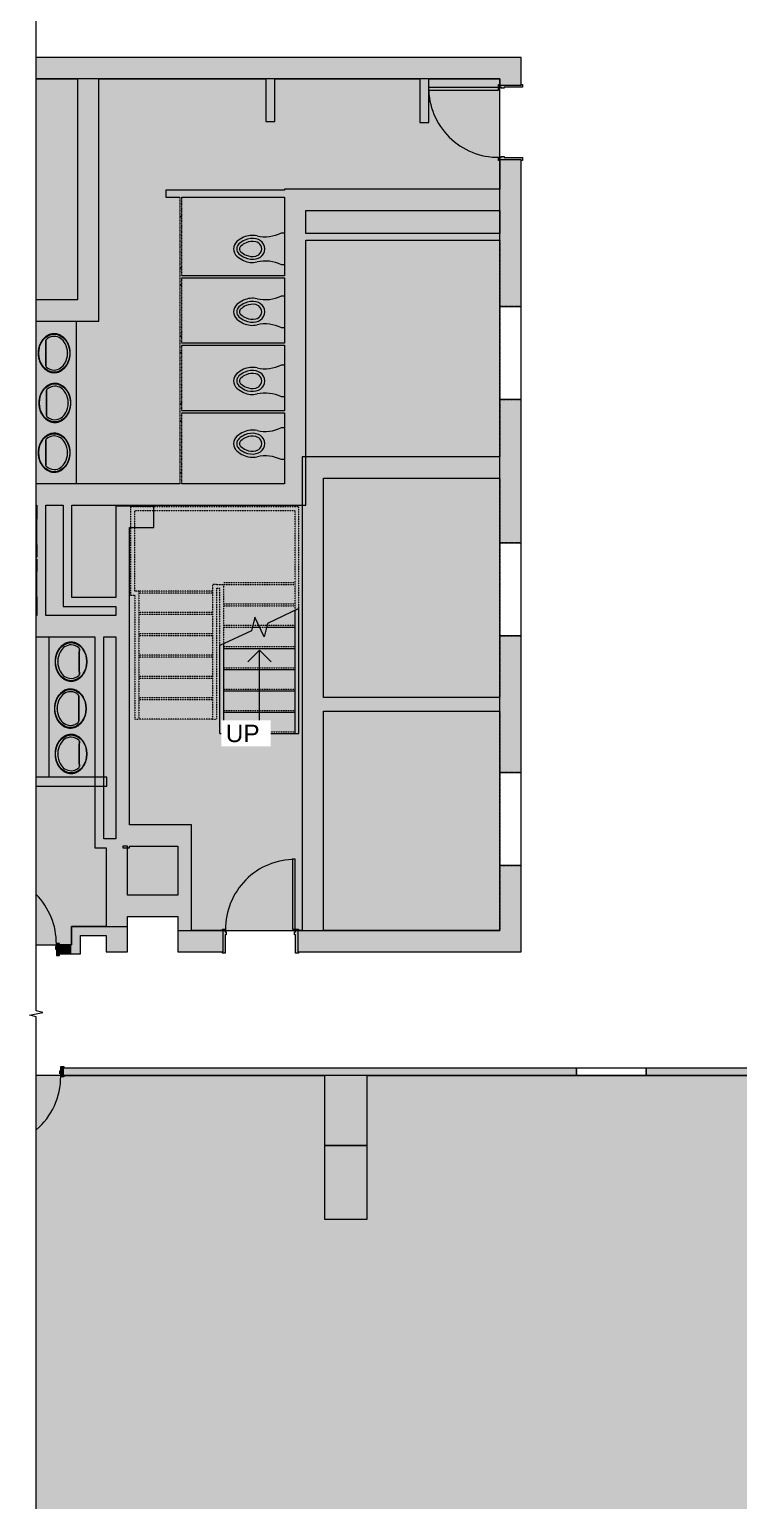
# Model space of a CAD drawing. Header units: inches. Extents: x 628 to 2949, y -226 to 2134.
# Drawn here: x 1466 to 1832, y 683 to 1442 of the extents above; entities that cross this region are included whole.
import ezdxf

# ---------------------------------------------------------------- set-up
doc = ezdxf.new("R2010")
doc.units = ezdxf.units.IN
doc.header["$MEASUREMENT"] = 0
doc.linetypes.add('Demolished', pattern=[0.1875, 0.125, -0.0625])
doc.linetypes.add('Overhead 1_16_', pattern=[0.101562, 0.0625, -0.039062])
for name, color, linetype, lineweight in [('A-COLS', 52, 'Continuous', 13), ('A-DETL-GENF', 92, 'Continuous', 9), ('A-DETL-MEDM', 33, 'Continuous', 20), ('A-DETL-THIN', 151, 'Continuous', 9), ('A-DOOR', 31, 'Continuous', 13), ('A-WALL', 113, 'Continuous', 13), ('A-WALL-PATT', 111, 'Continuous', 13), ('I-WALL', 2, 'Continuous', 13), ('P-SANR-FIXT', 6, 'Demolished', 9), ('Q-CASE', 31, 'Demolished', 9), ('S-STRS', 31, 'Continuous', 13), ('S-STRS-ANNO', 31, 'Continuous', 9), ('S-STRS-IDEN', 31, 'Continuous', 9), ('S-STRS-MBND', 31, 'Continuous', 13)]:
    doc.layers.add(name, color=color, linetype=linetype, lineweight=lineweight)
doc.styles.add('Arial', font='arial.ttf', dxfattribs={"height": 9})

# ---------------------------------------------------------------- blocks, each defined once
blk = doc.blocks.new('Door - Single - Full Lite-7186205-Level XX  DEMOLITION')
at = {"layer": 'A-DOOR'}
blk.add_hatch(color=10, dxfattribs=at).paths.add_polyline_path([(23.24, -2.71), (23.62, -2.71), (23.62, -1.96), (23.24, -1.96), (23.24, 1.79), (23.62, 1.79), (23.62, 2.54), (22.12, 2.54), (22.12, 0.29), (21.62, 0.29), (21.62, -1.21), (22.12, -1.21), (22.12, -2.71)], flags=0)
at = {"layer": 'A-DOOR', "color": 8, "lineweight": 20}
for p, q in [((21.62, 0.29), (22.12, 0.29)), ((21.62, -1.21), (21.62, 0.29)), ((22.12, 2.54), (23.62, 2.54)), ((22.12, 0.29), (22.12, 2.54)), ((23.62, 2.54), (23.62, 1.79)), ((22.12, -1.21), (21.62, -1.21)), ((22.12, -2.71), (22.12, -1.21)), ((23.62, -2.71), (22.12, -2.71)), ((23.62, -1.96), (23.62, -2.71))]:
    blk.add_line(p, q, dxfattribs=at)
at = {"layer": 'A-DOOR', "lineweight": 9}
blk.add_arc((-14.01, -2.71), 36, 310.45891, 0.5, dxfattribs=at)
blk = doc.blocks.new('Door - Single - Solid Door-7174106-Level XX  DEMOLITION')
at = {"layer": 'A-DOOR'}
h = blk.add_hatch(color=10, dxfattribs=at)
h.paths.add_polyline_path([(-15.63, -6.34), (-14.13, -6.34), (-14.13, -4.84), (-13.63, -4.84), (-13.63, -3.34), (-14.13, -3.34), (-14.13, 6.16), (-15.63, 6.16), (-15.63, 5.41), (-15.26, 5.41), (-15.26, -5.59), (-15.63, -5.59)], flags=0)
h.paths.add_polyline_path([(21.62, -4.51), (21.62, -4.84), (22.12, -4.84), (22.12, -6.34), (23.62, -6.34), (23.62, -5.59), (23.24, -5.59), (23.24, 5.41), (23.62, 5.41), (23.62, 6.16), (22.12, 6.16), (22.12, -3.34), (21.62, -3.34)], flags=0)
at = {"layer": 'A-DOOR', "color": 8, "lineweight": 20}
for p, q in [((-15.63, 6.16), (-14.13, 6.16)), ((-15.63, 5.41), (-15.63, 6.16)), ((-14.13, 6.16), (-14.13, -3.34)), ((22.12, 6.16), (23.62, 6.16)), ((22.12, -3.34), (22.12, 6.16)), ((23.62, 6.16), (23.62, 5.41)), ((-15.63, -6.34), (-15.63, -5.59)), ((-14.13, -6.34), (-15.63, -6.34)), ((-14.13, -3.34), (-13.63, -3.34)), ((-14.13, -4.84), (-14.13, -6.34)), ((-13.63, -4.84), (-14.13, -4.84)), ((-12.63, -6.34), (-14.01, -6.34)), ((-14.01, -6.34), (-14.01, -42.34)), ((-13.63, -3.34), (-13.63, -4.84)), ((-12.63, -42.34), (-12.63, -6.34)), ((21.62, -3.34), (22.12, -3.34)), ((21.62, -4.84), (21.62, -3.34)), ((22.12, -4.84), (21.62, -4.84)), ((22.12, -6.34), (22.12, -4.84)), ((23.62, -6.34), (22.12, -6.34)), ((23.62, -5.59), (23.62, -6.34)), ((-14.01, -42.34), (-12.63, -42.34))]:
    blk.add_line(p, q, dxfattribs=at)
at = {"layer": 'A-DOOR', "lineweight": 9}
blk.add_arc((-14.01, -6.34), 36, 270, 0.5, dxfattribs=at)
blk = doc.blocks.new('Door - Single - Solid Door-7174108-Level XX  DEMOLITION')
at = {"layer": 'A-DOOR'}
blk.add_hatch(color=10, dxfattribs=at).paths.add_polyline_path([(22.12, -2.97), (23.62, -2.97), (23.62, -2.22), (23.24, -2.22), (23.24, 2.4), (23.62, 2.4), (23.62, 3.15), (22.12, 3.15), (22.12, 1.65), (21.62, 1.65), (21.62, 0.15), (22.12, 0.15), (22.12, -2.22)], flags=0)
at = {"layer": 'A-DOOR', "color": 8, "lineweight": 20}
for p, q in [((22.12, 1.65), (21.62, 1.65)), ((21.62, 1.65), (21.62, 0.15)), ((21.62, 0.15), (22.12, 0.15)), ((23.62, 3.15), (22.12, 3.15)), ((22.12, 3.15), (22.12, 1.65)), ((22.12, 0.15), (22.12, -2.97)), ((23.62, 2.4), (23.62, 3.15)), ((22.12, -2.97), (23.62, -2.97)), ((23.62, -2.97), (23.62, -2.22))]:
    blk.add_line(p, q, dxfattribs=at)
at = {"layer": 'A-DOOR', "lineweight": 9}
blk.add_arc((-14.01, 3.15), 36, 359.5, 44.75, dxfattribs=at)
blk = doc.blocks.new('P-Toilet-Wall-3D - Wall Mount-7590930-Level XX  DEMOLITION')
at = {"layer": 'P-SANR-FIXT', "linetype": 'Continuous'}
for p, q in [((1210.18, 1236.92), (1211.81, 1236.92)), ((1211.81, 1236.92), (1211.81, 1229.92)), ((1211.81, 1229.92), (1211.87, 1229.92)), ((1211.87, 1227.42), (1211.81, 1227.42)), ((1211.81, 1227.42), (1211.81, 1220.42)), ((1211.81, 1220.42), (1210.18, 1220.42))]:
    blk.add_line(p, q, dxfattribs=at)
for centre, radius, start, end in [((1190.56, 1228.67), 5.03, 131.29596, 228.70404), ((1190.56, 1228.67), 3.4, 131.29596, 228.70404), ((1196.55, 1221.86), 14.09, 114.70404, 131.29596), ((1196.55, 1221.86), 12.47, 114.70404, 131.29596), ((1190.56, 1228.67), 1.93, 131.29596, 228.70404), ((1196.55, 1221.86), 11, 114.70404, 131.29596), ((1195.22, 1224.73), 10.93, 77.29596, 114.70404), ((1195.22, 1224.73), 9.3, 77.29596, 114.70404), ((1195.22, 1224.73), 7.83, 77.29596, 114.70404), ((1196.01, 1228.24), 4.24, 30.70404, 77.29596), ((1196.01, 1228.24), 5.71, 30.70404, 77.29596), ((1201.77, 1253.77), 18.83, 257.29596, 296.53851), ((1196.74, 1228.67), 3.4, 329.29596, 30.70404), ((1196.74, 1228.67), 4.87, 329.29596, 30.70404), ((1196.55, 1235.48), 14.09, 228.70404, 245.29596), ((1196.55, 1235.48), 12.47, 228.70404, 245.29596), ((1196.55, 1235.48), 11, 228.70404, 245.29596), ((1195.22, 1232.6), 10.93, 245.29596, 282.70404), ((1195.22, 1232.6), 9.3, 245.29596, 282.70404), ((1195.22, 1232.6), 7.83, 245.29596, 282.70404), ((1196.01, 1229.1), 4.24, 282.70404, 329.29596), ((1196.01, 1229.1), 5.71, 282.70404, 329.29596), ((1201.77, 1203.57), 18.83, 63.46149, 102.70404)]:
    blk.add_arc(centre, radius, start, end, dxfattribs=at)
blk = doc.blocks.new('P-Lavatory-Circular - LAVATORY-2975574-Level XX  DEMOLITION')
at = {"layer": 'P-SANR-FIXT', "linetype": 'Continuous'}
for p, q in [((-6.55, 4.28), (-6.11, 4.28)), ((-6.11, 4.28), (-6.55, 4.28)), ((-6.11, 4.28), (-4.65, 4.27)), ((-4.65, 4.27), (-6.11, 4.28)), ((-4.65, 4.27), (-3.38, 4.27)), ((-3.38, 4.27), (-4.65, 4.27)), ((-3.38, 4.27), (-2.55, 4.27)), ((-2.55, 4.27), (-3.38, 4.27)), ((-2.55, 4.27), (0.05, 4.27)), ((0.05, 4.27), (-2.55, 4.27)), ((0.05, 4.27), (1.38, 4.27)), ((1.38, 4.27), (0.05, 4.27)), ((1.38, 4.27), (2.13, 4.27)), ((2.13, 4.27), (1.38, 4.27)), ((2.13, 4.27), (3.6, 4.27)), ((3.6, 4.27), (2.13, 4.27)), ((3.6, 4.27), (4.3, 4.27)), ((4.3, 4.27), (3.6, 4.27)), ((4.3, 4.27), (4.92, 4.27)), ((4.92, 4.27), (4.3, 4.27)), ((4.92, 4.27), (5.55, 4.28)), ((5.55, 4.28), (4.92, 4.27)), ((5.55, 4.28), (5.64, 4.28)), ((5.64, 4.28), (5.55, 4.28)), ((5.64, 4.28), (5.69, 4.28)), ((5.69, 4.28), (5.64, 4.28)), ((5.69, 4.28), (6.3, 4.28)), ((6.3, 4.28), (5.69, 4.28)), ((6.3, 4.28), (6.45, 4.28)), ((6.45, 4.28), (6.3, 4.28)), ((6.45, 4.28), (6.55, 4.28)), ((6.55, 4.28), (6.45, 4.28)), ((0.13, -6.89), (-0.13, -6.89)), ((-0.13, -6.89), (0.13, -6.89))]:
    blk.add_line(p, q, dxfattribs=at)
for centre, radius, start, end in [((-2.73, -0.08), 5.97, 135.09827, 178.30656), ((-2.73, -0.08), 5.97, 135.09807, 178.30671), ((-2.24, 0.23), 6.45, 181.27446, 245.20652), ((-2.24, 0.23), 6.45, 181.2743, 245.20662), ((-6.56, 3.68), 0.604, 89.78568, 131.77689), ((-6.56, 3.68), 0.604, 89.78712, 131.7784), ((2.24, 0.23), 6.45, 294.79348, 358.72554), ((2.24, 0.23), 6.45, 294.79348, 358.72555), ((6.56, 3.68), 0.604, 48.22311, 90.21432), ((6.56, 3.68), 0.604, 48.22306, 90.2145), ((2.73, -0.08), 5.97, 1.69344, 44.90173), ((2.73, -0.08), 5.97, 1.69343, 44.90173), ((-0.13, 2.98), 9.86, 240.71504, 269.98694), ((-0.13, 2.98), 9.86, 240.71498, 269.98698), ((0.13, 2.98), 9.86, 270.01306, 299.28496), ((0.13, 2.98), 9.86, 270.01306, 299.28496)]:
    blk.add_arc(centre, radius, start, end, dxfattribs=at)
blk.add_ellipse((0, 0), major_axis=(9.81, 0), ratio=0.814875, dxfattribs=at)
for points in [[(10.06, 0), (10.06, 0.3), (10.02, 0.87), (9.89, 1.58), (9.72, 2.14), (9.57, 2.56), (9.4, 2.96), (9.2, 3.36), (8.97, 3.75), (8.72, 4.13), (8.44, 4.5), (8.14, 4.86), (7.82, 5.2), (7.48, 5.53), (7.12, 5.84), (6.74, 6.14), (6.34, 6.42), (5.92, 6.68), (5.48, 6.93), (5.03, 7.15), (4.57, 7.36), (4.09, 7.55), (3.61, 7.71), (3.11, 7.86), (2.61, 7.98), (2.09, 8.08), (1.57, 8.16), (1.05, 8.22), (0.53, 8.25), (0, 8.26), (-0.53, 8.25), (-1.03, 8.22), (-1.51, 8.17), (-2.11, 8.08), (-2.72, 7.96), (-3.3, 7.8), (-3.87, 7.63), (-4.58, 7.37), (-5.37, 7), (-6.01, 6.63), (-6.49, 6.32), (-6.95, 5.98), (-7.49, 5.53), (-7.98, 5.04), (-8.33, 4.64), (-8.67, 4.21), (-9.04, 3.66), (-9.41, 2.97), (-9.7, 2.24), (-9.91, 1.51), (-10.03, 0.77), (-10.06, 0.26), (-10.06, 0)], [(-10.06, 0), (-10.06, -0.29), (-10.02, -0.87), (-9.89, -1.57), (-9.72, -2.13), (-9.57, -2.55), (-9.4, -2.96), (-9.2, -3.35), (-8.97, -3.74), (-8.72, -4.12), (-8.44, -4.49), (-8.14, -4.85), (-7.82, -5.19), (-7.48, -5.52), (-7.12, -5.84), (-6.74, -6.13), (-6.34, -6.41), (-5.92, -6.68), (-5.48, -6.92), (-5.03, -7.15), (-4.57, -7.35), (-4.09, -7.54), (-3.61, -7.71), (-3.11, -7.85), (-2.61, -7.97), (-2.09, -8.07), (-1.57, -8.15), (-1.05, -8.21), (-0.53, -8.24), (0, -8.25), (0.53, -8.24), (1.03, -8.21), (1.51, -8.16), (2.12, -8.07), (2.72, -7.95), (3.3, -7.8), (3.87, -7.62), (4.58, -7.36), (5.37, -6.99), (6.01, -6.62), (6.49, -6.31), (6.95, -5.98), (7.49, -5.53), (7.98, -5.04), (8.33, -4.63), (8.67, -4.2), (9.04, -3.65), (9.41, -2.96), (9.7, -2.24), (9.91, -1.5), (10.03, -0.76), (10.06, -0.25), (10.06, 0)]]:
    blk.add_open_spline(points, degree=3, knots=[0, 0, 0, 0, 0.033333, 0.066667, 0.083333, 0.1, 0.116667, 0.133333, 0.15, 0.166667, 0.183333, 0.2, 0.216667, 0.233333, 0.25, 0.266667, 0.283333, 0.3, 0.316667, 0.333333, 0.35, 0.366667, 0.383333, 0.4, 0.416667, 0.433333, 0.45, 0.466667, 0.483333, 0.5, 0.516667, 0.533333, 0.547917, 0.5625, 0.591667, 0.60625, 0.620833, 0.65, 0.679167, 0.708333, 0.722917, 0.7375, 0.766667, 0.795833, 0.810417, 0.825, 0.854167, 0.883333, 0.9125, 0.941667, 0.970833, 1, 1, 1, 1], dxfattribs=at)
blk = doc.blocks.new('P-Urinal-Wall-3D - P-Urinal-Wall-3D-7184830-Level XX  DEMOLITION')
at = {"layer": 'P-SANR-FIXT', "linetype": 'Continuous'}
for p, q in [((-11.29, 2.31), (-11.29, 2.69)), ((-10.29, 2.31), (-11.29, 2.31)), ((-10.29, 2.69), (-10.29, 2.31)), ((-10.29, 2.69), (-10.29, 2.31)), ((-10.29, 2.31), (1.71, 2.31)), ((1.71, 2.31), (1.71, 2.69)), ((1.71, 2.69), (1.71, 2.31)), ((1.71, 2.31), (2.73, 2.31)), ((2.73, 2.31), (2.73, 2.69))]:
    blk.add_line(p, q, dxfattribs=at)
blk = doc.blocks.new('Break Line1 - Break Line 2-7655819-Level XX  DEMOLITION')
at = {"layer": 'A-DETL-MEDM'}
for p, q in [((-576.73, 0), (-1.5, 0)), ((-1.5, 0), (-0.75, 3.44)), ((-0.75, 3.44), (0.75, -3.44)), ((0.75, -3.44), (1.5, 0)), ((1.5, 0), (1199.4, 0))]:
    blk.add_line(p, q, dxfattribs=at)

msp = doc.modelspace()

# ---------------------------------------------------------------- hatches: boundary and pattern name
at = {"layer": 'A-COLS'}
msp.add_hatch(color=250, dxfattribs=at).paths.add_polyline_path([(1640.24, 828.43), (1640.24, 866.43), (1618.24, 866.43), (1618.24, 828.43)], flags=0)
at = {"layer": 'A-DETL-GENF'}
h = msp.add_hatch(color=9, dxfattribs=at)
h.paths.add_polyline_path([(1480.12, 969.98), (1480.12, 970.73), (1481.62, 970.73), (1481.62, 969.98), (1487.74, 969.98), (1487.74, 979.48), (1505.74, 979.48), (1505.74, 1020.1), (1499.93, 1020.1), (1499.93, 1051.92), (1469.55, 1051.92), (1469.55, 969.98)], flags=0)
h.paths.add_polyline_path([(2055.46, 970.48), (2063.37, 970.48), (2063.37, 971.23), (2064.87, 971.23), (2064.87, 970.48), (2066.93, 970.48), (2066.93, 1065.92), (1978.74, 1065.92), (1978.74, 1009.92), (1952.74, 1009.92), (1952.74, 970.48), (2025.62, 970.48), (2025.62, 971.23), (2027.12, 971.23), (2027.12, 970.48), (2040.56, 970.48)], flags=0)
h.paths.add_polyline_path([(2071.55, 970.48), (2107.55, 970.48), (2107.55, 982.1), (2107.18, 982.1), (2107.18, 983.6), (2108.68, 983.6), (2108.68, 984.1), (2111.8, 984.1), (2111.8, 983.6), (2112.55, 983.6), (2112.55, 1055.98), (2111.8, 1055.98), (2111.8, 1055.48), (2108.68, 1055.48), (2108.68, 1055.98), (2107.18, 1055.98), (2107.18, 1057.48), (2107.93, 1057.48), (2107.93, 1065.92), (2071.55, 1065.92), (2071.55, 971.74)], flags=0)
h.paths.add_polyline_path([(1945.74, 975.92), (1945.74, 1093.92), (1853.49, 1093.92), (1853.49, 975.92)], flags=0)
h.paths.add_polyline_path([(1603.24, 977.42), (1603.37, 977.42), (1603.37, 978.17), (1604.87, 978.17), (1604.87, 977.42), (1606.74, 977.42), (1606.74, 1196.92), (1488.05, 1196.92), (1488.05, 1149.23), (1510.74, 1149.23), (1510.74, 1196.42), (1530.24, 1196.42), (1530.24, 1185.42), (1517.74, 1185.42), (1517.74, 1031.92), (1549.74, 1031.92), (1549.74, 977.42), (1565.62, 977.42), (1565.62, 978.17), (1567.12, 978.17), (1567.12, 977.42), (1601.87, 977.42)], flags=0)
h.paths.add_polyline_path([(1708.74, 977.42), (1708.74, 1090.67), (1617.74, 1090.67), (1617.74, 977.42), (1648.87, 977.42)], flags=0)
h.paths.add_polyline_path([(1542.74, 995.67), (1542.74, 1020.92), (1517.74, 1020.92), (1517.74, 1020.1), (1516.74, 1020.1), (1516.74, 995.67), (1540.07, 995.67)], flags=0)
h.paths.add_polyline_path([(1952.74, 1016.92), (1971.74, 1016.92), (1971.74, 1065.92), (1952.74, 1065.92), (1952.74, 1035.92)], flags=0)
h.paths.add_polyline_path([(1510.74, 1024.73), (1510.74, 1128.92), (1504.55, 1128.92), (1504.55, 1056.54), (1506.05, 1056.54), (1506.05, 1051.92), (1504.55, 1051.92), (1504.55, 1024.73), (1506.05, 1024.73)], flags=0)
h.paths.add_polyline_path([(1487.67, 1056.54), (1499.93, 1056.54), (1499.93, 1128.92), (1469.55, 1128.92), (1469.55, 1056.54), (1487.58, 1056.54)], flags=0)
h.paths.add_polyline_path([(2107.55, 1076.92), (2128.74, 1076.92), (2128.74, 1281.92), (1993.87, 1281.92), (1993.87, 1281.17), (1992.37, 1281.17), (1992.37, 1282.67), (1991.87, 1282.67), (1991.87, 1284.17), (1992.37, 1284.17), (1992.37, 1293.67), (1993.87, 1293.67), (1993.87, 1292.92), (2116.24, 1292.92), (2116.24, 1382.92), (1975.24, 1382.92), (1975.24, 1381.92), (1951.24, 1381.92), (1951.24, 1382.92), (1853.49, 1382.92), (1853.49, 1380.04), (1854.24, 1380.04), (1854.24, 1378.54), (1853.49, 1378.54), (1853.49, 1342.29), (1854.24, 1342.29), (1854.24, 1340.79), (1853.49, 1340.79), (1853.49, 1338.92), (1952.74, 1338.92), (1952.74, 1292.92), (1954.62, 1292.92), (1954.62, 1293.67), (1956.12, 1293.67), (1956.12, 1284.17), (1956.62, 1284.17), (1956.62, 1282.67), (1956.12, 1282.67), (1956.12, 1281.17), (1954.62, 1281.17), (1954.62, 1281.92), (1952.74, 1281.92), (1952.74, 1236.92), (1997.74, 1236.92), (1997.74, 1111.92), (1978.74, 1111.92), (1978.74, 1076.92), (2071.55, 1076.92)], flags=0)
h.paths.add_polyline_path([(1952.74, 1076.92), (1971.74, 1076.92), (1971.74, 1111.92), (1952.74, 1111.92), (1952.74, 1093.92)], flags=0)
h.paths.add_polyline_path([(1618.42, 1097.67), (1708.74, 1097.67), (1708.74, 1210.92), (1617.74, 1210.92), (1617.74, 1097.67)], flags=0)
h.paths.add_polyline_path([(1922.26, 1100.92), (1945.74, 1100.92), (1945.74, 1212.92), (1853.49, 1212.92), (1853.49, 1100.92)], flags=0)
h.paths.add_polyline_path([(1957.19, 1118.92), (1990.74, 1118.92), (1990.74, 1229.92), (1952.74, 1229.92), (1952.74, 1118.92)], flags=0)
h.paths.add_polyline_path([(1499.93, 1139.92), (1510.74, 1139.92), (1510.74, 1144.6), (1483.43, 1144.6), (1483.43, 1196.92), (1474.55, 1196.92), (1474.55, 1139.92), (1488.05, 1139.92)], flags=0)
h.paths.add_polyline_path([(1469.55, 1139.92), (1469.93, 1139.92), (1469.93, 1169.1), (1469.55, 1169.1), (1469.55, 1148.6)], flags=0)
h.paths.add_polyline_path([(1469.55, 1170.1), (1469.93, 1170.1), (1469.93, 1196.92), (1469.55, 1196.92), (1469.55, 1175.6)], flags=0)
h.paths.add_polyline_path([(1550.95, 1207.92), (1597.74, 1207.94), (1597.74, 1244.54), (1544.64, 1244.54), (1544.64, 1240.29), (1543.64, 1240.29), (1543.64, 1249.29), (1544.64, 1249.29), (1544.64, 1245.54), (1597.74, 1245.54), (1597.74, 1279.54), (1544.64, 1279.54), (1544.64, 1275.79), (1543.64, 1275.79), (1543.64, 1284.12), (1544.64, 1284.12), (1544.64, 1280.54), (1597.74, 1280.54), (1597.74, 1314.21), (1544.64, 1314.21), (1544.64, 1310.62), (1543.64, 1310.62), (1543.64, 1319.46), (1544.64, 1319.46), (1544.64, 1315.21), (1597.74, 1315.21), (1597.74, 1355.92), (1544.64, 1355.92), (1544.64, 1345.96), (1543.64, 1345.96), (1543.64, 1355.92), (1536.4, 1355.92), (1536.4, 1359.42), (1597.74, 1359.42), (1597.74, 1359.92), (1708.74, 1359.92), (1708.74, 1374.79), (1707.99, 1374.79), (1707.99, 1376.29), (1708.74, 1376.29), (1708.74, 1412.54), (1707.99, 1412.54), (1707.99, 1414.04), (1708.74, 1414.04), (1708.74, 1416.92), (1672.05, 1416.92), (1672.05, 1412.42), (1671.99, 1412.42), (1671.99, 1411.04), (1672.05, 1411.04), (1672.05, 1394.42), (1667.43, 1394.42), (1667.43, 1416.92), (1592.61, 1416.92), (1592.61, 1394.89), (1587.98, 1394.89), (1587.98, 1416.92), (1501.83, 1416.92), (1501.83, 1291.92), (1469.55, 1291.92), (1469.55, 1207.92), (1543.64, 1207.92), (1543.64, 1213.79), (1544.64, 1213.79), (1544.64, 1207.92)], flags=0)
h.paths.add_polyline_path([(1475.95, 1216.11), (1475.95, 1216.11), (1475.59, 1216.38)], flags=0)
h.paths.add_polyline_path([(1893.24, 1219.92), (1945.74, 1219.92), (1945.74, 1331.92), (1853.49, 1331.92), (1853.49, 1219.92)], flags=0)
h.paths.add_polyline_path([(1708.74, 1221.92), (1708.74, 1333.67), (1608.74, 1333.67), (1608.74, 1221.92), (1648.87, 1221.92)], flags=0)
h.paths.add_polyline_path([(1476.29, 1241.79), (1476.29, 1241.79), (1475.94, 1242.07)], flags=0)
h.paths.add_polyline_path([(1475.95, 1267.48), (1475.95, 1267.48), (1475.1, 1268.14)], flags=0)
h.paths.add_polyline_path([(1490.83, 1302.92), (1490.83, 1416.92), (1469.55, 1416.92), (1469.55, 1302.92)], flags=0)
h.paths.add_polyline_path([(1703.82, 1337.17), (1708.74, 1337.17), (1708.74, 1348.92), (1608.74, 1348.92), (1608.74, 1337.17), (1678.11, 1337.17)], flags=0)
h = msp.add_hatch(color=9, dxfattribs=at)
h.paths.add_polyline_path([(1479.58, 368.66), (1616.43, 368.66), (1616.43, 390.38), (1640.43, 390.38), (1640.43, 368.66), (1779.58, 368.66), (1779.58, 386.38), (1803.58, 386.38), (1803.58, 368.66), (1940.54, 368.66), (1940.54, 390.41), (1964.54, 390.41), (1964.54, 368.66), (2264.3, 368.66), (2264.3, 389.39), (2288.3, 389.39), (2288.3, 368.66), (2426.46, 368.66), (2426.46, 384.98), (2450.46, 384.98), (2450.46, 368.66), (2589.25, 368.66), (2589.25, 390.98), (2613.25, 390.98), (2613.25, 368.66), (2751.41, 368.66), (2751.41, 384.98), (2775.41, 384.98), (2775.41, 368.66), (2913.58, 368.66), (2913.61, 385.18), (2928.85, 385.18), (2928.85, 456.73), (2907.5, 456.73), (2907.5, 480.73), (2928.85, 480.73), (2928.85, 552.88), (2909.69, 552.88), (2909.69, 576.88), (2928.85, 576.88), (2928.85, 715.05), (2909.63, 715.05), (2909.63, 724.3), (2612.21, 724.3), (2612.21, 706.86), (2494.53, 706.86), (2494.53, 734.32), (2332.02, 734.36), (2332.02, 831.36), (2265.53, 831.36), (2265.53, 902.68), (1963.46, 902.68), (1963.46, 868.56), (1941.46, 868.56), (1941.46, 902.68), (1640.24, 902.68), (1640.24, 866.56), (1618.24, 866.56), (1618.24, 902.68), (1483.87, 902.68), (1483.87, 901.93), (1482.37, 901.93), (1482.37, 902.68), (1469.55, 902.68), (1469.55, 386.58), (1479.58, 386.58)], flags=0)
h.paths.add_polyline_path([(2101.58, 368.92), (2101.58, 386.92), (2125.58, 386.92), (2125.58, 368.92)], flags=0)
h.paths.add_polyline_path([(2612.21, 546.42), (2590.21, 546.42), (2590.21, 630.42), (2612.21, 630.42), (2612.21, 555.46)], flags=0)
h.paths.add_polyline_path([(2288.24, 546.42), (2266.24, 546.42), (2266.24, 584.42), (2288.24, 584.42)], flags=0)
h.paths.add_polyline_path([(1964.54, 546.42), (1943.24, 546.42), (1943.24, 584.42), (1965.24, 584.42), (1965.24, 546.42)], flags=0)
h.paths.add_polyline_path([(1640.24, 546.42), (1618.24, 546.42), (1618.24, 584.42), (1640.24, 584.42), (1640.24, 580.16)], flags=0)
h.paths.add_polyline_path([(1640.24, 828.43), (1618.24, 828.43), (1618.24, 866.43), (1640.24, 866.43), (1640.24, 830.79)], flags=0)
at = {"layer": 'A-WALL'}
msp.add_hatch(color=250, dxfattribs=at).paths.add_polyline_path([(1640.24, 866.56), (1640.24, 902.68), (1618.24, 902.68), (1618.24, 866.56)], flags=0)
at = {"layer": 'A-WALL-PATT', "lineweight": 9}
for points in [[(1501.83, 1416.92), (1719.74, 1416.92), (1719.74, 1427.92), (1469.55, 1427.92), (1469.55, 1416.92), (1490.83, 1416.92)], [(1501.83, 1302.92), (1501.83, 1416.92), (1490.83, 1416.92), (1490.83, 1302.92)], [(1592.61, 1394.89), (1592.61, 1416.92), (1587.98, 1416.92), (1587.98, 1394.89)], [(1667.43, 1394.42), (1672.05, 1394.42), (1672.05, 1411.04), (1671.99, 1411.04), (1671.99, 1412.42), (1672.05, 1412.42), (1672.05, 1416.92), (1667.43, 1416.92)], [(1536.4, 1355.92), (1597.74, 1355.92), (1597.74, 1359.42), (1536.4, 1359.42)], [(1597.74, 1348.92), (1708.74, 1348.92), (1708.74, 1359.92), (1597.74, 1359.92), (1597.74, 1351.55)], [(1597.74, 1196.92), (1606.74, 1196.92), (1606.74, 1210.92), (1606.88, 1210.92), (1608.74, 1196.92), (1608.74, 1348.92), (1597.74, 1348.92), (1597.74, 1207.92)], [(1708.74, 1333.67), (1708.74, 1337.17), (1608.74, 1337.17), (1608.74, 1333.67), (1707.73, 1333.67)], [(1597.74, 1314.21), (1597.74, 1315.21), (1544.64, 1315.21), (1544.64, 1314.21), (1597.14, 1314.21)], [(1469.55, 1291.92), (1501.83, 1291.92), (1501.83, 1302.92), (1469.55, 1302.92), (1469.55, 1293.95)], [(1597.74, 1279.54), (1597.74, 1280.54), (1544.64, 1280.54), (1544.64, 1279.54), (1597.53, 1279.54)], [(1575.43, 1244.54), (1597.74, 1244.54), (1597.74, 1245.54), (1544.64, 1245.54), (1544.64, 1244.54), (1550.95, 1244.54)], [(1617.74, 1210.92), (1708.74, 1210.92), (1708.74, 1221.92), (1608.74, 1221.92), (1608.74, 1210.92)], [(1597.74, 1196.92), (1597.74, 1207.92), (1469.55, 1207.92), (1469.55, 1196.92), (1550.95, 1196.92)], [(1606.74, 977.42), (1617.74, 977.42), (1617.74, 1210.92), (1608.74, 1210.92), (1608.74, 1196.92), (1606.88, 1210.92), (1606.74, 1210.92), (1606.74, 1006.88)], [(1474.55, 1139.92), (1474.55, 1196.92), (1469.93, 1196.92), (1469.93, 1139.92)], [(1483.43, 1144.6), (1488.05, 1144.6), (1488.05, 1196.92), (1483.43, 1196.92), (1483.43, 1150.49)], [(1510.74, 1185.42), (1530.24, 1185.42), (1530.24, 1196.42), (1510.74, 1196.42), (1510.74, 1186.21)], [(1510.74, 1024.73), (1517.74, 1024.73), (1517.74, 1185.42), (1510.74, 1185.42), (1510.74, 1031.92)], [(1469.93, 1169.1), (1469.93, 1170.1), (1469.55, 1170.1), (1469.55, 1169.1), (1469.76, 1169.1)], [(1488.05, 1144.6), (1510.74, 1144.6), (1510.74, 1149.23), (1488.05, 1149.23)], [(1500.05, 1128.92), (1510.74, 1128.92), (1510.74, 1139.92), (1469.55, 1139.92), (1469.55, 1128.92), (1499.93, 1128.92)], [(1504.55, 1024.73), (1504.55, 1128.92), (1499.93, 1128.92), (1499.93, 1024.73), (1501.99, 1024.73)], [(1648.87, 1090.67), (1708.74, 1090.67), (1708.74, 1097.67), (1617.74, 1097.67), (1617.74, 1090.67)], [(1517.74, 1020.92), (1549.74, 1020.92), (1549.74, 1031.92), (1517.74, 1031.92), (1517.74, 1024.73)], [(1514.24, 1020.1), (1516.74, 1020.92), (1516.74, 1020.1), (1517.74, 1020.1), (1517.74, 1024.73), (1499.93, 1024.73), (1499.93, 1020.1), (1510.74, 1020.1)], [(1516.74, 966.42), (1516.74, 1020.92), (1514.24, 1020.1), (1505.74, 1020.1), (1505.74, 966.42)], [(1542.74, 977.42), (1549.74, 977.42), (1549.74, 1020.92), (1542.74, 1020.92), (1542.74, 982.16)], [(1542.74, 984.67), (1542.74, 995.67), (1516.74, 995.67), (1516.74, 984.67)], [(1492.37, 965.35), (1492.37, 979.48), (1487.74, 979.48), (1487.74, 965.35)], [(1492.37, 974.85), (1505.74, 974.85), (1505.74, 979.48), (1492.37, 979.48)], [(1487.74, 965.35), (1487.74, 969.98), (1481.24, 969.98), (1481.24, 965.35)]]:
    msp.add_hatch(color=7, dxfattribs=at).paths.add_polyline_path(points, flags=0)
h = msp.add_hatch(color=7, dxfattribs=at)
h.paths.add_polyline_path([(1719.74, 1221.92), (1719.74, 1251.42), (1708.74, 1251.42), (1708.74, 1221.92)], flags=0)
h.paths.add_polyline_path([(1719.74, 1299.42), (1719.74, 1375.17), (1708.74, 1375.17), (1708.74, 1299.42)], flags=0)
h.paths.add_polyline_path([(1719.74, 1413.67), (1719.74, 1416.92), (1708.74, 1416.92), (1708.74, 1413.67)], flags=0)
h = msp.add_hatch(color=7, dxfattribs=at)
h.paths.add_polyline_path([(1543.64, 1207.92), (1544.64, 1207.92), (1544.64, 1213.79), (1543.64, 1213.79), (1543.64, 1208.12)], flags=0)
h.paths.add_polyline_path([(1544.64, 1240.29), (1544.64, 1249.29), (1543.64, 1249.29), (1543.64, 1240.29)], flags=0)
h.paths.add_polyline_path([(1543.64, 1275.79), (1544.64, 1275.79), (1544.64, 1284.12), (1543.64, 1284.12), (1543.64, 1279.54)], flags=0)
h.paths.add_polyline_path([(1544.64, 1310.62), (1544.64, 1319.46), (1543.64, 1319.46), (1543.64, 1310.62)], flags=0)
h.paths.add_polyline_path([(1543.64, 1345.96), (1544.64, 1345.96), (1544.64, 1355.92), (1543.64, 1355.92), (1543.64, 1351.55)], flags=0)
h = msp.add_hatch(color=7, dxfattribs=at)
h.paths.add_polyline_path([(1719.74, 966.42), (1719.74, 1010.92), (1708.74, 1010.92), (1708.74, 966.42)], flags=0)
h.paths.add_polyline_path([(1708.74, 1058.92), (1719.74, 1058.92), (1719.74, 1129.42), (1708.74, 1129.42), (1708.74, 1090.67)], flags=0)
h.paths.add_polyline_path([(1708.74, 1177.42), (1719.74, 1177.42), (1719.74, 1221.92), (1708.74, 1221.92), (1708.74, 1210.92)], flags=0)
h = msp.add_hatch(color=7, dxfattribs=at)
h.paths.add_polyline_path([(1506.05, 1051.92), (1506.05, 1056.54), (1504.55, 1056.54), (1504.55, 1051.92)], flags=0)
h.paths.add_polyline_path([(1477.51, 1051.92), (1499.93, 1051.92), (1499.93, 1056.54), (1469.55, 1056.54), (1469.55, 1051.92)], flags=0)
h = msp.add_hatch(color=7, dxfattribs=at)
h.paths.add_polyline_path([(1648.87, 966.42), (1708.74, 966.42), (1708.74, 977.42), (1604.49, 977.42), (1604.49, 966.42), (1617.74, 966.42)], flags=0)
h.paths.add_polyline_path([(1549.74, 966.42), (1565.99, 966.42), (1565.99, 977.42), (1542.74, 977.42), (1542.74, 966.42)], flags=0)
h = msp.add_hatch(color=7, dxfattribs=at)
h.paths.add_polyline_path([(2265.58, 902.68), (2265.58, 906.43), (2176.46, 906.43), (2176.46, 902.68), (2236.4, 902.68)], flags=0)
h.paths.add_polyline_path([(2138.48, 902.68), (2140.46, 902.68), (2140.46, 906.43), (2091.46, 906.43), (2091.46, 902.68)], flags=0)
h.paths.add_polyline_path([(1883.24, 902.68), (2055.46, 902.68), (2055.46, 906.43), (1883.24, 906.43)], flags=0)
h.paths.add_polyline_path([(1847.24, 902.68), (1847.24, 906.43), (1784.24, 906.43), (1784.24, 902.68), (1844.71, 902.68)], flags=0)
h.paths.add_polyline_path([(1617.74, 902.68), (1748.24, 902.68), (1748.24, 906.43), (1483.49, 906.43), (1483.49, 902.68), (1606.74, 902.68)], flags=0)

# ---------------------------------------------------------------- linework, layer by layer
at = {"layer": 'A-COLS', "color": 8, "lineweight": 20}
for p, q in [((1640.24, 866.43), (1618.24, 866.43)), ((1618.24, 866.43), (1618.24, 828.43)), ((1640.24, 828.43), (1640.24, 866.43)), ((1618.24, 828.43), (1640.24, 828.43))]:
    msp.add_line(p, q, dxfattribs=at)
at = {"layer": 'A-DETL-THIN'}
for p, q in [((1708.74, 1416.92), (1469.55, 1416.92)), ((1708.74, 977.42), (1708.74, 1416.92)), ((1487.74, 969.98), (1487.74, 979.48)), ((1487.74, 979.48), (1516.74, 979.48)), ((1516.74, 979.48), (1516.74, 984.67)), ((1516.74, 984.67), (1542.74, 984.67)), ((1542.74, 984.67), (1542.74, 977.42)), ((1542.74, 977.42), (1708.74, 977.42)), ((1469.55, 969.98), (1487.74, 969.98)), ((2265.53, 902.68), (1469.55, 902.68))]:
    msp.add_line(p, q, dxfattribs=at)
at = {"layer": 'A-WALL', "color": 8, "lineweight": 20}
for p, q in [((1719.74, 1427.92), (1469.55, 1427.92)), ((1719.74, 1413.67), (1719.74, 1427.92)), ((1469.55, 1416.92), (1490.83, 1416.92)), ((1490.83, 1416.92), (1490.83, 1302.92)), ((1501.83, 1416.92), (1587.98, 1416.92)), ((1501.83, 1291.92), (1501.83, 1416.92)), ((1587.98, 1416.92), (1587.98, 1394.89)), ((1592.61, 1416.92), (1667.43, 1416.92)), ((1592.61, 1394.89), (1592.61, 1416.92)), ((1667.43, 1416.92), (1667.43, 1394.42)), ((1672.05, 1416.92), (1708.74, 1416.92)), ((1672.05, 1412.42), (1672.05, 1416.92)), ((1708.74, 1416.92), (1708.74, 1413.67)), ((1708.74, 1413.67), (1719.74, 1413.67)), ((1672.05, 1394.42), (1672.05, 1411.04)), ((1587.98, 1394.89), (1592.61, 1394.89)), ((1667.43, 1394.42), (1672.05, 1394.42)), ((1708.74, 1375.17), (1708.74, 1359.92)), ((1719.74, 1375.17), (1708.74, 1375.17)), ((1719.74, 966.42), (1719.74, 1375.17)), ((1708.74, 1359.92), (1597.74, 1359.92)), ((1597.74, 1359.92), (1597.74, 1359.42)), ((1597.74, 1355.92), (1597.74, 1315.21)), ((1608.74, 1348.92), (1708.74, 1348.92)), ((1608.74, 1337.17), (1608.74, 1348.92)), ((1708.74, 1348.92), (1708.74, 1337.17)), ((1608.74, 1196.92), (1608.74, 1333.67)), ((1597.74, 1314.21), (1597.74, 1280.54)), ((1490.83, 1302.92), (1469.55, 1302.92)), ((1469.55, 1291.92), (1501.83, 1291.92)), ((1597.74, 1279.54), (1597.74, 1245.54)), ((1597.74, 1244.54), (1597.74, 1207.92)), ((1708.74, 1221.92), (1606.74, 1221.92)), ((1606.74, 1221.92), (1606.74, 977.42)), ((1543.64, 1207.92), (1469.55, 1207.92)), ((1597.74, 1207.92), (1544.64, 1207.92)), ((1617.74, 1210.92), (1708.74, 1210.92)), ((1617.74, 1097.67), (1617.74, 1210.92)), ((1469.55, 1196.92), (1469.93, 1196.92)), ((1469.93, 1196.92), (1469.93, 1189.63)), ((1474.55, 1196.92), (1483.43, 1196.92)), ((1474.55, 1139.92), (1474.55, 1196.92)), ((1483.43, 1196.92), (1483.43, 1144.6)), ((1488.05, 1196.92), (1608.74, 1196.92)), ((1488.05, 1149.23), (1488.05, 1196.92)), ((1510.74, 1196.42), (1510.74, 1149.23)), ((1530.24, 1196.42), (1510.74, 1196.42)), ((1530.24, 1185.42), (1530.24, 1196.42)), ((1517.74, 1031.92), (1517.74, 1185.42)), ((1517.74, 1185.42), (1530.24, 1185.42)), ((1469.93, 1175.6), (1469.93, 1170.1)), ((1469.93, 1169.1), (1469.93, 1162.63)), ((1469.93, 1148.6), (1469.93, 1139.92)), ((1510.74, 1149.23), (1488.05, 1149.23)), ((1469.93, 1139.92), (1469.55, 1139.92)), ((1510.74, 1139.92), (1474.55, 1139.92)), ((1483.43, 1144.6), (1510.74, 1144.6)), ((1510.74, 1144.6), (1510.74, 1139.92)), ((1469.55, 1128.92), (1499.93, 1128.92)), ((1499.93, 1128.92), (1499.93, 1020.1)), ((1504.55, 1128.92), (1510.74, 1128.92)), ((1504.55, 1024.73), (1504.55, 1128.92)), ((1510.74, 1128.92), (1510.74, 1024.73)), ((1708.74, 1097.67), (1617.74, 1097.67)), ((1617.74, 977.42), (1617.74, 1090.67)), ((1617.74, 1090.67), (1708.74, 1090.67)), ((1506.05, 1056.54), (1469.55, 1056.54)), ((1506.05, 1051.92), (1506.05, 1056.54)), ((1469.55, 1051.92), (1506.05, 1051.92)), ((1549.74, 1031.92), (1517.74, 1031.92)), ((1549.74, 977.42), (1549.74, 1031.92)), ((1499.93, 1020.1), (1505.74, 1020.1)), ((1510.74, 1024.73), (1504.55, 1024.73)), ((1505.74, 1020.1), (1505.74, 979.48)), ((1516.74, 1020.92), (1514.24, 1020.92)), ((1514.24, 1020.92), (1514.24, 1020.1)), ((1514.24, 1020.1), (1517.74, 1020.1)), ((1516.74, 995.67), (1516.74, 1020.92)), ((1517.74, 1020.92), (1542.74, 1020.92)), ((1517.74, 1020.1), (1517.74, 1020.92)), ((1542.74, 1020.92), (1542.74, 995.67)), ((1542.74, 995.67), (1516.74, 995.67)), ((1487.74, 979.48), (1487.74, 969.98)), ((1505.74, 979.48), (1487.74, 979.48)), ((1516.74, 966.42), (1516.74, 984.67)), ((1516.74, 984.67), (1542.74, 984.67)), ((1542.74, 984.67), (1542.74, 966.42)), ((1492.37, 965.35), (1492.37, 974.85)), ((1492.37, 974.85), (1505.74, 974.85)), ((1505.74, 974.85), (1505.74, 966.42)), ((1565.99, 977.42), (1549.74, 977.42)), ((1565.99, 966.42), (1565.99, 977.42)), ((1606.74, 977.42), (1604.49, 977.42)), ((1604.49, 977.42), (1604.49, 966.42)), ((1708.74, 977.42), (1617.74, 977.42)), ((1487.74, 969.98), (1481.24, 969.98)), ((1481.24, 969.98), (1481.24, 965.35)), ((1481.24, 965.35), (1492.37, 965.35)), ((1505.74, 966.42), (1516.74, 966.42)), ((1542.74, 966.42), (1565.99, 966.42)), ((1604.49, 966.42), (1719.74, 966.42)), ((1618.24, 902.68), (1618.24, 866.56)), ((1640.24, 866.56), (1640.24, 902.68)), ((1618.24, 866.56), (1640.24, 866.56))]:
    msp.add_line(p, q, dxfattribs=at)
at = {"layer": 'A-WALL', "color": 250, "linetype": 'Demolished', "lineweight": 20}
for p, q in [((1708.74, 1333.67), (1708.74, 1221.92)), ((1708.74, 1210.92), (1708.74, 1097.67)), ((1708.74, 1090.67), (1708.74, 977.42))]:
    msp.add_line(p, q, dxfattribs=at)
at = {"layer": 'A-WALL', "lineweight": 9}
for p, q in [((1708.74, 1299.42), (1719.74, 1299.42)), ((1719.74, 1251.42), (1708.74, 1251.42)), ((1708.74, 1177.42), (1719.74, 1177.42)), ((1719.74, 1129.42), (1708.74, 1129.42)), ((1708.74, 1058.92), (1719.74, 1058.92)), ((1719.74, 1010.92), (1708.74, 1010.92)), ((1640.24, 902.68), (1618.24, 902.68))]:
    msp.add_line(p, q, dxfattribs=at)
at = {"layer": 'A-WALL', "color": 7, "linetype": 'Demolished', "lineweight": 9}
for p, q in [((1719.74, 1299.42), (1708.74, 1299.42)), ((1708.74, 1251.42), (1719.74, 1251.42)), ((1719.74, 1177.42), (1708.74, 1177.42)), ((1708.74, 1129.42), (1719.74, 1129.42)), ((1719.74, 1058.92), (1708.74, 1058.92)), ((1708.74, 1010.92), (1719.74, 1010.92))]:
    msp.add_line(p, q, dxfattribs=at)
at = {"layer": 'I-WALL', "color": 8, "lineweight": 20}
for p, q in [((1597.74, 1359.42), (1536.4, 1359.42)), ((1536.4, 1359.42), (1536.4, 1355.92)), ((1536.4, 1355.92), (1543.64, 1355.92)), ((1544.64, 1355.92), (1597.74, 1355.92)), ((1708.74, 1337.17), (1608.74, 1337.17)), ((1608.74, 1333.67), (1708.74, 1333.67)), ((1597.74, 1315.21), (1544.64, 1315.21)), ((1544.64, 1314.21), (1597.74, 1314.21)), ((1597.74, 1280.54), (1544.64, 1280.54)), ((1544.64, 1279.54), (1597.74, 1279.54)), ((1597.74, 1245.54), (1544.64, 1245.54)), ((1544.64, 1244.54), (1597.74, 1244.54)), ((1469.93, 1170.1), (1469.55, 1170.1)), ((1469.55, 1169.1), (1469.93, 1169.1)), ((1941.46, 906.43), (1483.49, 906.43)), ((1483.49, 906.43), (1483.49, 902.68)), ((1483.49, 902.68), (1618.24, 902.68)), ((1640.24, 902.68), (1941.46, 902.68))]:
    msp.add_line(p, q, dxfattribs=at)
at = {"layer": 'I-WALL', "color": 250, "linetype": 'Demolished', "lineweight": 20}
for p, q in [((1543.64, 1355.92), (1543.64, 1284.12)), ((1544.64, 1315.21), (1544.64, 1355.92)), ((1544.64, 1280.54), (1544.64, 1314.21)), ((1543.64, 1284.12), (1543.64, 1207.92)), ((1544.64, 1245.54), (1544.64, 1279.54)), ((1544.64, 1207.92), (1544.64, 1244.54))]:
    msp.add_line(p, q, dxfattribs=at)
at = {"layer": 'I-WALL', "lineweight": 9}
for p, q in [((1543.64, 1345.96), (1544.64, 1345.96)), ((1544.64, 1319.46), (1543.64, 1319.46)), ((1543.64, 1310.62), (1544.64, 1310.62)), ((1544.64, 1284.12), (1543.64, 1284.12)), ((1543.64, 1275.79), (1544.64, 1275.79)), ((1544.64, 1249.29), (1543.64, 1249.29)), ((1543.64, 1240.29), (1544.64, 1240.29)), ((1544.64, 1213.79), (1543.64, 1213.79)), ((1748.24, 902.68), (1748.24, 906.43)), ((1784.24, 906.43), (1784.24, 902.68))]:
    msp.add_line(p, q, dxfattribs=at)
at = {"layer": 'I-WALL', "color": 7, "linetype": 'Demolished', "lineweight": 9}
for p, q in [((1544.64, 1345.96), (1543.64, 1345.96)), ((1543.64, 1319.46), (1544.64, 1319.46)), ((1544.64, 1310.62), (1543.64, 1310.62)), ((1543.64, 1284.12), (1544.64, 1284.12)), ((1544.64, 1275.79), (1543.64, 1275.79)), ((1543.64, 1249.29), (1544.64, 1249.29)), ((1544.64, 1240.29), (1543.64, 1240.29)), ((1543.64, 1213.79), (1544.64, 1213.79)), ((1748.24, 906.43), (1748.24, 902.68)), ((1784.24, 902.68), (1784.24, 906.43))]:
    msp.add_line(p, q, dxfattribs=at)
at = {"layer": 'Q-CASE', "linetype": 'Continuous'}
for p, q in [((1490.42, 1207.92), (1490.42, 1291.92)), ((1476.05, 1128.92), (1476.05, 1056.54))]:
    msp.add_line(p, q, dxfattribs=at)
at = {"layer": 'S-STRS', "lineweight": 9}
for p, q in [((1603.13, 1134.04), (1603.13, 1142.6)), ((1605.13, 1079.04), (1605.13, 1143.54)), ((1581.14, 1134.04), (1584.76, 1134.04)), ((1588.37, 1134.04), (1603.13, 1134.04)), ((1603.13, 1123.04), (1603.13, 1134.04)), ((1564.38, 1079.04), (1564.38, 1124.53)), ((1566.38, 1123.04), (1566.38, 1125.47)), ((1566.38, 1112.04), (1566.38, 1123.04)), ((1566.38, 1123.04), (1603.13, 1123.04)), ((1603.13, 1112.04), (1603.13, 1123.04)), ((1566.38, 1101.04), (1566.38, 1112.04)), ((1566.38, 1112.04), (1603.13, 1112.04)), ((1603.13, 1101.04), (1603.13, 1112.04)), ((1566.38, 1090.04), (1566.38, 1101.04)), ((1566.38, 1101.04), (1603.13, 1101.04)), ((1603.13, 1090.04), (1603.13, 1101.04)), ((1566.38, 1079.04), (1566.38, 1090.04)), ((1566.38, 1090.04), (1603.13, 1090.04)), ((1603.13, 1079.04), (1603.13, 1090.04)), ((1564.38, 1079.04), (1566.38, 1079.04)), ((1566.38, 1079.04), (1603.13, 1079.04)), ((1603.13, 1079.04), (1605.13, 1079.04))]:
    msp.add_line(p, q, dxfattribs=at)
at = {"layer": 'S-STRS', "linetype": 'Overhead 1_16_', "lineweight": 9}
for p, q in [((1581.38, 1135.04), (1584.29, 1135.04)), ((1588.62, 1135.04), (1603.13, 1135.04)), ((1566.38, 1124.04), (1603.13, 1124.04)), ((1566.38, 1113.04), (1603.13, 1113.04)), ((1566.38, 1102.04), (1603.13, 1102.04)), ((1566.38, 1091.04), (1603.13, 1091.04)), ((1566.38, 1080.04), (1603.13, 1080.04))]:
    msp.add_line(p, q, dxfattribs=at)
at = {"layer": 'S-STRS-ANNO'}
for p, q in [((1584.76, 1122.04), (1578.76, 1116.04)), ((1584.76, 1112.04), (1584.76, 1122.04)), ((1584.76, 1122.04), (1590.76, 1116.04)), ((1584.76, 1101.04), (1584.76, 1112.04)), ((1584.76, 1090.04), (1584.76, 1101.04)), ((1584.76, 1079.04), (1584.76, 1090.04))]:
    msp.add_line(p, q, dxfattribs=at)
at = {"layer": 'S-STRS-MBND', "linetype": 'Overhead 1_16_', "lineweight": 9}
for p, q in [((1518.24, 1196.04), (1518.24, 1150.5)), ((1605.13, 1196.04), (1518.24, 1196.04)), ((1520.24, 1194.04), (1520.24, 1152.5)), ((1603.13, 1194.04), (1520.24, 1194.04)), ((1603.13, 1158.35), (1603.13, 1194.04)), ((1605.13, 1158.35), (1605.13, 1196.04)), ((1562.57, 1156.04), (1560.57, 1156.04)), ((1560.57, 1156.04), (1560.57, 1086.5)), ((1562.57, 1156.04), (1566.38, 1156.04)), ((1562.57, 1154.04), (1562.57, 1086.5)), ((1562.57, 1154.04), (1564.38, 1154.04)), ((1564.38, 1124.53), (1564.38, 1154.04)), ((1566.38, 1157.04), (1603.13, 1157.04)), ((1566.38, 1154.04), (1566.38, 1156.04)), ((1566.38, 1156.04), (1603.13, 1156.04)), ((1566.38, 1154.04), (1566.38, 1156.04)), ((1566.38, 1125.47), (1566.38, 1154.04)), ((1603.13, 1142.6), (1603.13, 1158.35)), ((1605.13, 1143.54), (1605.13, 1158.35)), ((1518.24, 1150.5), (1520.52, 1150.5)), ((1520.24, 1152.5), (1520.52, 1152.5)), ((1522.52, 1152.5), (1520.52, 1152.5)), ((1520.52, 1150.5), (1520.52, 1086.5)), ((1522.52, 1152.5), (1522.52, 1086.5)), ((1560.57, 1152.5), (1522.52, 1152.5)), ((1560.57, 1151.5), (1522.52, 1151.5)), ((1560.57, 1141.5), (1522.52, 1141.5)), ((1560.57, 1140.5), (1522.52, 1140.5)), ((1566.38, 1146.04), (1603.13, 1146.04)), ((1566.38, 1145.04), (1603.13, 1145.04)), ((1566.38, 1135.04), (1581.38, 1135.04)), ((1566.38, 1134.04), (1581.14, 1134.04)), ((1584.29, 1135.04), (1588.62, 1135.04)), ((1584.76, 1134.04), (1588.37, 1134.04)), ((1560.57, 1130.5), (1522.52, 1130.5)), ((1560.57, 1129.5), (1522.52, 1129.5)), ((1560.57, 1119.5), (1522.52, 1119.5)), ((1560.57, 1118.5), (1522.52, 1118.5)), ((1560.57, 1108.5), (1522.52, 1108.5)), ((1560.57, 1107.5), (1522.52, 1107.5)), ((1560.57, 1097.5), (1522.52, 1097.5)), ((1560.57, 1096.5), (1522.52, 1096.5)), ((1520.52, 1086.5), (1522.52, 1086.5)), ((1560.57, 1086.5), (1522.52, 1086.5)), ((1560.57, 1086.5), (1562.57, 1086.5))]:
    msp.add_line(p, q, dxfattribs=at)
at = {"layer": 'S-STRS-MBND', "lineweight": 9}
for p, q in [((1582.38, 1139.13), (1580.68, 1132.13)), ((1587.13, 1128.94), (1582.38, 1139.13)), ((1605.13, 1143.54), (1588.83, 1135.94)), ((1580.68, 1132.13), (1564.38, 1124.53)), ((1588.83, 1135.94), (1587.13, 1128.94))]:
    msp.add_line(p, q, dxfattribs=at)

# ---------------------------------------------------------------- block references
at = {"layer": 'A-DETL-GENF', "rotation": 89.99999999999987}
msp.add_blockref('Break Line1 - Break Line 2-7655819-Level XX  DEMOLITION', (1469.55, 934.45), dxfattribs=at)
at = {"layer": 'A-DOOR'}
for p, rotation in [((1714.33, 1398.41), 270), ((1589.23, 971.83), 180)]:
    msp.add_blockref('Door - Single - Solid Door-7174106-Level XX  DEMOLITION', p, dxfattribs=dict(at, rotation=rotation))
for name, p in [('Door - Single - Solid Door-7174108-Level XX  DEMOLITION', (1458, 967.58)), ('Door - Single - Full Lite-7186205-Level XX  DEMOLITION', (1460.25, 904.65))]:
    msp.add_blockref(name, p, dxfattribs=at)
at = {"layer": 'P-SANR-FIXT', "linetype": 'Continuous'}
for p in [(385.87, 100.5), (385.87, 68.04), (385.87, 32.37), (385.87, 0)]:
    msp.add_blockref('P-Toilet-Wall-3D - Wall Mount-7590930-Level XX  DEMOLITION', p, dxfattribs=at)
for name, p, rotation in [('P-Lavatory-Circular - LAVATORY-2975574-Level XX  DEMOLITION', (1478.89, 1275.35), 89.9999999999999), ('P-Lavatory-Circular - LAVATORY-2975574-Level XX  DEMOLITION', (1479.23, 1249.67), 89.9999999999999), ('P-Lavatory-Circular - LAVATORY-2975574-Level XX  DEMOLITION', (1478.89, 1223.98), 89.9999999999999), ('P-Urinal-Wall-3D - P-Urinal-Wall-3D-7184830-Level XX  DEMOLITION', (1472.24, 1186.9), 89.99999999999986), ('P-Urinal-Wall-3D - P-Urinal-Wall-3D-7184830-Level XX  DEMOLITION', (1472.24, 1159.9), 89.99999999999986), ('P-Lavatory-Circular - LAVATORY-2975574-Level XX  DEMOLITION', (1487.58, 1116.17), 269.9999999999996), ('P-Lavatory-Circular - LAVATORY-2975574-Level XX  DEMOLITION', (1487.24, 1091.98), 269.9999999999996), ('P-Lavatory-Circular - LAVATORY-2975574-Level XX  DEMOLITION', (1487.58, 1068.54), 269.9999999999996)]:
    msp.add_blockref(name, p, dxfattribs=dict(at, rotation=rotation))

# ---------------------------------------------------------------- next in the draw order: texts
at = {"layer": 'S-STRS-IDEN', "insert": (1567.38, 1083.66), "char_height": 9, "width": 20.851, "attachment_point": 1, "line_spacing_factor": 0.941778, "style": 'Arial', "bg_fill": 3, "box_fill_scale": 1.25, "bg_fill_color": 256, "bg_fill_true_color": 13158600, "bg_fill_transparency": 0}
msp.add_mtext('UP', dxfattribs=at)

doc.saveas('drawing.dxf')
